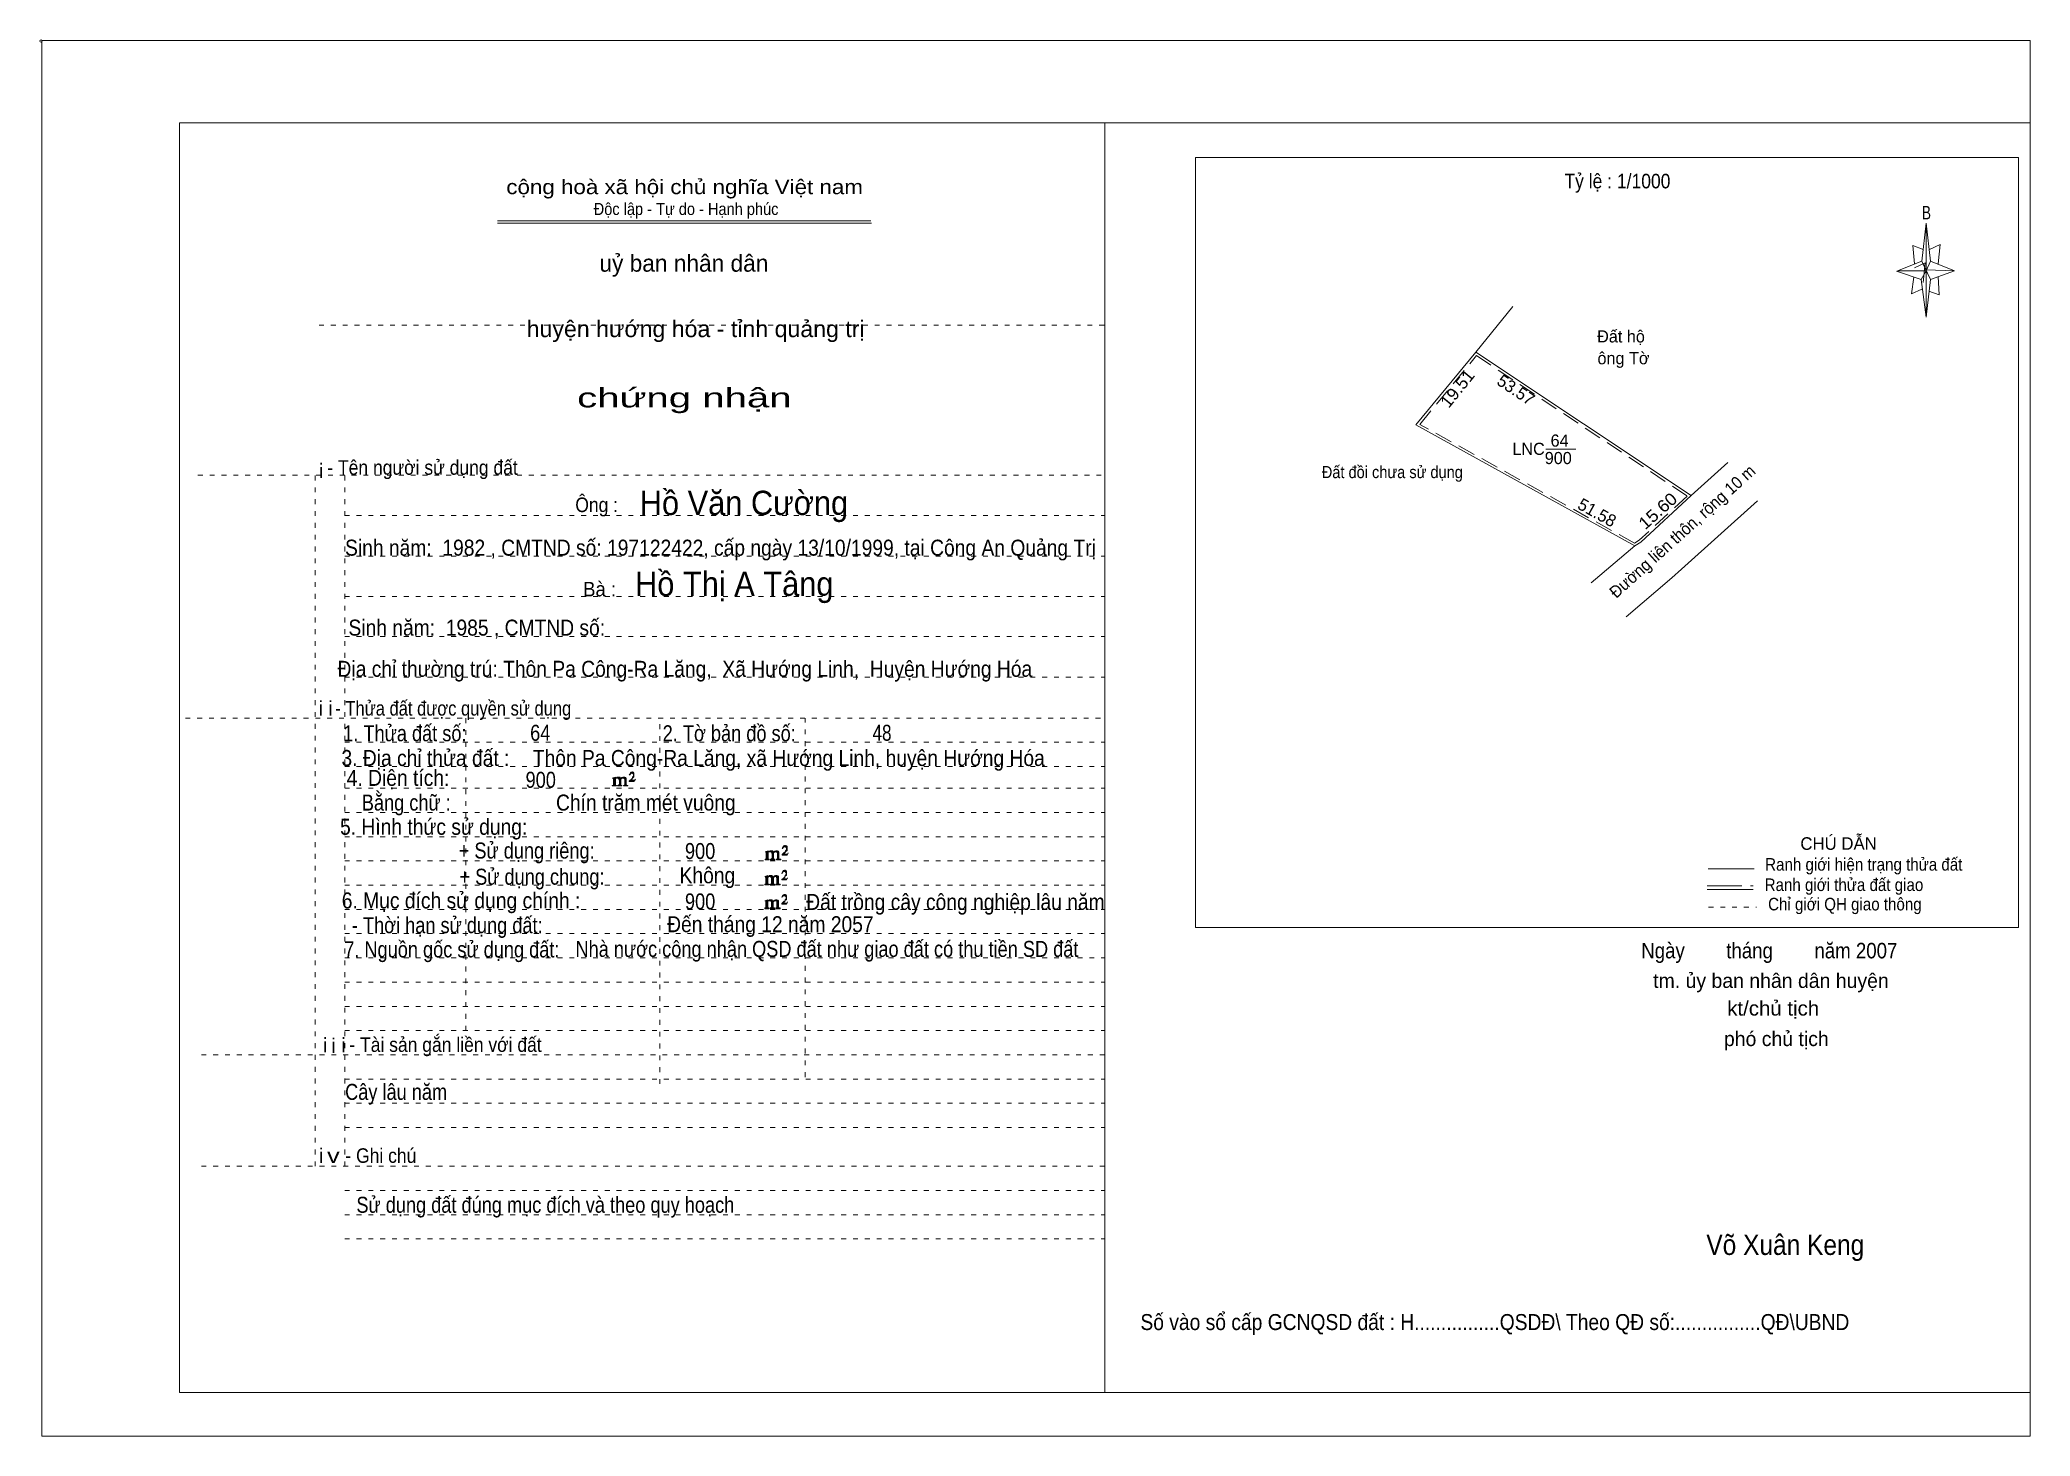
# Model space of a CAD drawing. Header units: centimetres. Extents: x -1.6 to 39.5, y -3.3 to 25.5.
import ezdxf
from ezdxf.enums import TextEntityAlignment as Align

# ---------------------------------------------------------------- set-up
doc = ezdxf.new("R2010")
doc.units = ezdxf.units.CM
doc.header["$LTSCALE"] = 0.12
for name, pattern in [('DOTTED', [1.5, 0.3, -1.2]), ('LONG_DASHED', [7.5, 6, -1.5]), ('MEDIUM_DASHED', [4.5, 3, -1.5])]:
    doc.linetypes.add(name, pattern=pattern)
for name, color, linetype, lineweight in [('1', 7, 'DOTTED', 13), ('10', 7, 'Continuous', 13), ('13', 7, 'Continuous', 13), ('4', 7, 'Continuous', 13), ('5', 7, 'Continuous', 13), ('50', 7, 'Continuous', 13)]:
    doc.layers.add(name, color=color, linetype=linetype, lineweight=lineweight)
doc.layers.add('30', color=7, linetype='Continuous')

msp = doc.modelspace()

# ---------------------------------------------------------------- hatches: boundary and pattern name
at = {"layer": '50'}
for points in [[(10.27, 10.13), (10.27, 10.12), (10.27, 10.11), (10.25, 10.11), (10.24, 10.11), (10.24, 10.1), (10.33, 10.1), (10.33, 10.11), (10.32, 10.11), (10.31, 10.11), (10.31, 10.12), (10.31, 10.13), (10.31, 10.24), (10.31, 10.25), (10.32, 10.26), (10.34, 10.26), (10.35, 10.26), (10.36, 10.26), (10.37, 10.25), (10.39, 10.22), (10.39, 10.13), (10.37, 10.12), (10.37, 10.11), (10.36, 10.11), (10.35, 10.11), (10.35, 10.1), (10.44, 10.1), (10.44, 10.11), (10.43, 10.11), (10.42, 10.11), (10.42, 10.12), (10.42, 10.13), (10.42, 10.24), (10.44, 10.26), (10.45, 10.26), (10.46, 10.26), (10.49, 10.26), (10.49, 10.25), (10.5, 10.24), (10.5, 10.22), (10.5, 10.13), (10.5, 10.12), (10.49, 10.11), (10.49, 10.11), (10.47, 10.11), (10.47, 10.1), (10.56, 10.1), (10.56, 10.11), (10.55, 10.11), (10.54, 10.11), (10.53, 10.12), (10.53, 10.13), (10.53, 10.2), (10.53, 10.25), (10.53, 10.26), (10.52, 10.27), (10.5, 10.28), (10.47, 10.28), (10.46, 10.28), (10.44, 10.27), (10.41, 10.25), (10.41, 10.26), (10.4, 10.28), (10.39, 10.28), (10.37, 10.28), (10.35, 10.28), (10.34, 10.28), (10.32, 10.26), (10.31, 10.26), (10.31, 10.25), (10.31, 10.25), (10.31, 10.26), (10.31, 10.28), (10.24, 10.26), (10.24, 10.26), (10.25, 10.26), (10.27, 10.25), (10.27, 10.24), (10.27, 10.23)], [(10.69, 10.19), (10.72, 10.24), (10.72, 10.24), (10.71, 10.22), (10.69, 10.22), (10.68, 10.22), (10.63, 10.22), (10.66, 10.26), (10.67, 10.27), (10.69, 10.28), (10.69, 10.3), (10.69, 10.32), (10.69, 10.34), (10.69, 10.35), (10.69, 10.37), (10.68, 10.38), (10.67, 10.38), (10.66, 10.39), (10.65, 10.39), (10.63, 10.38), (10.63, 10.38), (10.62, 10.37), (10.61, 10.35), (10.59, 10.33), (10.61, 10.33), (10.61, 10.35), (10.62, 10.35), (10.63, 10.36), (10.65, 10.36), (10.66, 10.36), (10.67, 10.35), (10.68, 10.35), (10.68, 10.32), (10.68, 10.3), (10.66, 10.28), (10.66, 10.26), (10.65, 10.25), (10.59, 10.2), (10.59, 10.19)], [(13.42, 8.61), (13.42, 8.6), (13.42, 8.59), (13.41, 8.59), (13.4, 8.59), (13.4, 8.57), (13.48, 8.57), (13.48, 8.59), (13.47, 8.59), (13.46, 8.59), (13.46, 8.6), (13.46, 8.61), (13.46, 8.72), (13.46, 8.73), (13.47, 8.74), (13.5, 8.74), (13.51, 8.74), (13.52, 8.74), (13.53, 8.73), (13.54, 8.69), (13.54, 8.61), (13.53, 8.6), (13.53, 8.59), (13.52, 8.59), (13.51, 8.59), (13.51, 8.57), (13.6, 8.57), (13.6, 8.59), (13.58, 8.59), (13.57, 8.59), (13.57, 8.6), (13.57, 8.61), (13.57, 8.72), (13.6, 8.74), (13.61, 8.74), (13.62, 8.74), (13.64, 8.74), (13.64, 8.73), (13.65, 8.72), (13.65, 8.69), (13.65, 8.61), (13.65, 8.6), (13.64, 8.59), (13.64, 8.59), (13.63, 8.59), (13.63, 8.57), (13.72, 8.57), (13.72, 8.59), (13.7, 8.59), (13.69, 8.59), (13.68, 8.6), (13.68, 8.61), (13.68, 8.68), (13.68, 8.73), (13.68, 8.74), (13.67, 8.75), (13.65, 8.76), (13.63, 8.76), (13.62, 8.76), (13.6, 8.75), (13.56, 8.73), (13.56, 8.74), (13.55, 8.76), (13.54, 8.76), (13.53, 8.76), (13.51, 8.76), (13.5, 8.76), (13.47, 8.74), (13.46, 8.74), (13.46, 8.73), (13.46, 8.73), (13.46, 8.74), (13.46, 8.76), (13.4, 8.74), (13.4, 8.74), (13.41, 8.74), (13.42, 8.73), (13.42, 8.72), (13.42, 8.71)], [(13.85, 8.67), (13.87, 8.72), (13.87, 8.72), (13.86, 8.69), (13.85, 8.69), (13.84, 8.69), (13.78, 8.69), (13.82, 8.74), (13.83, 8.75), (13.85, 8.76), (13.85, 8.78), (13.85, 8.79), (13.85, 8.82), (13.85, 8.83), (13.85, 8.85), (13.84, 8.86), (13.83, 8.86), (13.82, 8.87), (13.8, 8.87), (13.78, 8.86), (13.78, 8.86), (13.77, 8.85), (13.76, 8.83), (13.75, 8.81), (13.76, 8.81), (13.76, 8.83), (13.77, 8.83), (13.78, 8.84), (13.8, 8.84), (13.82, 8.84), (13.83, 8.83), (13.84, 8.83), (13.84, 8.79), (13.84, 8.78), (13.82, 8.76), (13.82, 8.74), (13.8, 8.73), (13.75, 8.68), (13.75, 8.67)], [(13.41, 8.09), (13.41, 8.08), (13.41, 8.07), (13.4, 8.07), (13.39, 8.07), (13.39, 8.06), (13.48, 8.06), (13.48, 8.07), (13.47, 8.07), (13.45, 8.07), (13.45, 8.08), (13.45, 8.09), (13.45, 8.2), (13.45, 8.21), (13.47, 8.23), (13.49, 8.23), (13.5, 8.23), (13.51, 8.23), (13.52, 8.21), (13.53, 8.18), (13.53, 8.09), (13.52, 8.08), (13.52, 8.07), (13.51, 8.07), (13.5, 8.07), (13.5, 8.06), (13.59, 8.06), (13.59, 8.07), (13.58, 8.07), (13.57, 8.07), (13.57, 8.08), (13.57, 8.09), (13.57, 8.2), (13.59, 8.23), (13.6, 8.23), (13.61, 8.23), (13.63, 8.23), (13.63, 8.21), (13.64, 8.2), (13.64, 8.18), (13.64, 8.09), (13.64, 8.08), (13.63, 8.07), (13.63, 8.07), (13.62, 8.07), (13.62, 8.06), (13.71, 8.06), (13.71, 8.07), (13.7, 8.07), (13.69, 8.07), (13.67, 8.08), (13.67, 8.09), (13.67, 8.17), (13.67, 8.21), (13.67, 8.23), (13.66, 8.24), (13.64, 8.25), (13.62, 8.25), (13.61, 8.25), (13.59, 8.24), (13.55, 8.21), (13.55, 8.23), (13.54, 8.25), (13.53, 8.25), (13.52, 8.25), (13.5, 8.25), (13.49, 8.25), (13.47, 8.23), (13.45, 8.23), (13.45, 8.21), (13.45, 8.21), (13.45, 8.23), (13.45, 8.25), (13.39, 8.23), (13.39, 8.23), (13.4, 8.23), (13.41, 8.21), (13.41, 8.2), (13.41, 8.19)], [(13.84, 8.16), (13.86, 8.2), (13.86, 8.2), (13.85, 8.18), (13.84, 8.18), (13.83, 8.18), (13.77, 8.18), (13.81, 8.23), (13.82, 8.24), (13.84, 8.25), (13.84, 8.27), (13.84, 8.28), (13.84, 8.3), (13.84, 8.31), (13.84, 8.34), (13.83, 8.35), (13.82, 8.35), (13.81, 8.36), (13.8, 8.36), (13.77, 8.35), (13.77, 8.35), (13.76, 8.34), (13.75, 8.31), (13.74, 8.29), (13.75, 8.29), (13.75, 8.31), (13.76, 8.31), (13.77, 8.33), (13.8, 8.33), (13.81, 8.33), (13.82, 8.31), (13.83, 8.31), (13.83, 8.28), (13.83, 8.27), (13.81, 8.25), (13.81, 8.23), (13.8, 8.21), (13.74, 8.17), (13.74, 8.16)], [(13.84, 7.66), (13.86, 7.71), (13.86, 7.71), (13.85, 7.68), (13.84, 7.68), (13.83, 7.68), (13.77, 7.68), (13.81, 7.73), (13.82, 7.74), (13.84, 7.75), (13.84, 7.77), (13.84, 7.78), (13.84, 7.81), (13.84, 7.82), (13.84, 7.84), (13.83, 7.85), (13.82, 7.85), (13.81, 7.86), (13.79, 7.86), (13.77, 7.85), (13.77, 7.85), (13.76, 7.84), (13.75, 7.82), (13.74, 7.8), (13.75, 7.8), (13.75, 7.82), (13.76, 7.82), (13.77, 7.83), (13.79, 7.83), (13.81, 7.83), (13.82, 7.82), (13.83, 7.82), (13.83, 7.78), (13.83, 7.77), (13.81, 7.75), (13.81, 7.73), (13.79, 7.72), (13.74, 7.67), (13.74, 7.66)], [(13.41, 7.6), (13.41, 7.59), (13.41, 7.58), (13.4, 7.58), (13.39, 7.58), (13.39, 7.56), (13.47, 7.56), (13.47, 7.58), (13.46, 7.58), (13.45, 7.58), (13.45, 7.59), (13.45, 7.6), (13.45, 7.71), (13.45, 7.72), (13.46, 7.73), (13.49, 7.73), (13.5, 7.73), (13.51, 7.73), (13.52, 7.72), (13.53, 7.68), (13.53, 7.6), (13.52, 7.59), (13.52, 7.58), (13.51, 7.58), (13.5, 7.58), (13.5, 7.56), (13.59, 7.56), (13.59, 7.58), (13.57, 7.58), (13.56, 7.58), (13.56, 7.59), (13.56, 7.6), (13.56, 7.71), (13.59, 7.73), (13.6, 7.73), (13.61, 7.73), (13.63, 7.73), (13.63, 7.72), (13.64, 7.71), (13.64, 7.68), (13.64, 7.6), (13.64, 7.59), (13.63, 7.58), (13.63, 7.58), (13.62, 7.58), (13.62, 7.56), (13.71, 7.56), (13.71, 7.58), (13.69, 7.58), (13.68, 7.58), (13.67, 7.59), (13.67, 7.6), (13.67, 7.67), (13.67, 7.72), (13.67, 7.73), (13.66, 7.74), (13.64, 7.75), (13.62, 7.75), (13.61, 7.75), (13.59, 7.74), (13.55, 7.72), (13.55, 7.73), (13.54, 7.75), (13.53, 7.75), (13.52, 7.75), (13.5, 7.75), (13.49, 7.75), (13.46, 7.73), (13.45, 7.73), (13.45, 7.72), (13.45, 7.72), (13.45, 7.73), (13.45, 7.75), (13.39, 7.73), (13.39, 7.73), (13.4, 7.73), (13.41, 7.72), (13.41, 7.71), (13.41, 7.7)]]:
    msp.add_hatch(color=256, dxfattribs=at).paths.add_polyline_path(points)

# ---------------------------------------------------------------- linework, layer by layer
at = {"layer": '1', "linetype": 'Continuous'}
for p, q in [((1.31, -2.42), (1.31, 23.78)), ((1.31, 23.78), (39.51, 23.78)), ((20.41, -2.42), (20.41, 23.78)), ((39.51, -2.42), (39.51, 23.78)), ((7.87, 21.76), (15.58, 21.76)), ((7.87, 21.71), (15.59, 21.71)), ((37.26, 20.55), (36.75, 20.72)), ((1.31, -2.42), (39.51, -2.42))]:
    msp.add_line(p, q, dxfattribs=at)
at = {"layer": '1'}
for p, q in [((4.19, 19.61), (20.41, 19.61)), ((1.69, 16.51), (20.41, 16.51)), ((4.11, 2.25), (4.11, 16.51)), ((4.72, 2.25), (4.72, 16.51)), ((4.72, 15.68), (20.41, 15.68)), ((4.72, 14.84), (20.41, 14.84)), ((4.72, 14.01), (20.41, 14.01)), ((4.72, 13.18), (20.41, 13.18)), ((4.72, 12.34), (20.41, 12.34)), ((1.43, 11.5), (20.41, 11.5)), ((7.22, 5.05), (7.22, 11.5)), ((11.22, 3.95), (11.22, 11.5)), ((14.22, 4.09), (14.22, 11.5)), ((4.72, 11), (20.41, 11)), ((4.72, 10.5), (20.41, 10.5)), ((4.72, 10.05), (20.41, 10.05)), ((4.72, 9.55), (20.41, 9.55)), ((4.72, 9.05), (20.41, 9.05)), ((4.72, 8.55), (20.41, 8.55)), ((4.72, 8.05), (20.41, 8.05)), ((4.72, 7.55), (20.41, 7.55)), ((4.72, 7.05), (20.41, 7.05)), ((4.72, 6.55), (20.41, 6.55)), ((4.72, 6.05), (20.41, 6.05)), ((4.72, 5.55), (20.41, 5.55)), ((4.72, 5.05), (20.41, 5.05)), ((1.76, 4.55), (20.41, 4.55)), ((4.72, 4.05), (20.41, 4.05)), ((4.72, 3.55), (20.41, 3.55)), ((4.72, 3.05), (20.41, 3.05)), ((1.76, 2.25), (20.41, 2.25)), ((4.72, 1.75), (20.41, 1.75)), ((4.72, 1.25), (20.41, 1.25)), ((4.72, 0.75), (20.41, 0.75))]:
    msp.add_line(p, q, dxfattribs=at)
at = {"layer": '1', "linetype": 'Continuous'}
msp.add_lwpolyline([(-1.53, -3.32), (39.51, -3.32), (39.51, 25.48), (-1.53, 25.48)], close=True, dxfattribs=at)
msp.add_lwpolyline([(37.27, 20.35), (37.06, 20.25), (37.11, 20.6)], dxfattribs=at)
at = {"layer": '10'}
for p, q in [((28.83, 19.99), (28.07, 19.05)), ((28.07, 19.05), (32.51, 16.09)), ((33.27, 16.77), (32.51, 16.09)), ((33.88, 15.98), (32.31, 14.57)), ((31.35, 15.05), (30.45, 14.29))]:
    msp.add_line(p, q, dxfattribs=at)
for points in [[(31.35, 15.05), (26.83, 17.55), (28.07, 19.05)], [(32.51, 16.09), (31.47, 15.13), (31.35, 15.05)], [(31.17, 13.59), (32.11, 14.39), (32.31, 14.57)]]:
    msp.add_lwpolyline(points, dxfattribs=at)
at = {"layer": '10', "linetype": 'MEDIUM_DASHED'}
for points in [[(31.34, 15.11), (26.91, 17.56), (28.08, 18.98), (32.43, 16.08)], [(32.43, 16.08), (31.44, 15.17), (31.34, 15.11)]]:
    msp.add_lwpolyline(points, dxfattribs=at)
at = {"layer": '13'}
msp.add_line((29.51, 17.05), (30.13, 17.05), dxfattribs=at)
at = {"layer": '4'}
for p, q in [((32.86, 8.39), (33.81, 8.39)), ((32.84, 7.96), (33.79, 7.96))]:
    msp.add_line(p, q, dxfattribs=at)
at = {"layer": '4', "linetype": 'LONG_DASHED'}
msp.add_line((32.84, 8.04), (33.79, 8.04), dxfattribs=at)
at = {"layer": '4', "linetype": 'DOTTED'}
msp.add_line((32.87, 7.6), (33.86, 7.6), dxfattribs=at)
at = {"layer": '4'}
msp.add_lwpolyline([(22.28, 23.07), (39.27, 23.07), (39.27, 7.18), (22.28, 7.18)], close=True, dxfattribs=at)
msp.add_circle((-1.55, 25.47), 0.025, dxfattribs=at)
at = {"layer": '5'}
for p, q in [((37.27, 20.93), (37.36, 21.71)), ((37.45, 20.55), (37.36, 19.77)), ((37.45, 20.93), (37.95, 20.73)), ((37.61, 20.61), (37.63, 20.23)), ((37.63, 20.23), (37.42, 20.31))]:
    msp.add_line(p, q, dxfattribs=at)
for points in [[(37.36, 21.71), (37.45, 20.93), (37.36, 20.73)], [(37.36, 20.73), (36.77, 20.73), (37.27, 20.93), (37.45, 20.55), (37.95, 20.73), (37.36, 20.75)], [(37.36, 20.73), (37.36, 19.77), (37.26, 20.55)]]:
    msp.add_lwpolyline(points, close=True, dxfattribs=at)
for points in [[(37.3, 21.17), (37.09, 21.25), (37.12, 20.87)], [(37.43, 21.17), (37.65, 21.27), (37.61, 20.87)], [(37.36, 20.73), (37.27, 20.93), (36.77, 20.73)], [(37.12, 20.79), (37.34, 20.89), (37.3, 20.49)], [(37.36, 20.73), (37.45, 20.55), (37.95, 20.73)]]:
    msp.add_lwpolyline(points, dxfattribs=at)
at = {"layer": '50'}
for points in [[(10.27, 10.13), (10.27, 10.12), (10.27, 10.11), (10.25, 10.11), (10.24, 10.11), (10.24, 10.1), (10.33, 10.1), (10.33, 10.11), (10.32, 10.11), (10.31, 10.11), (10.31, 10.12), (10.31, 10.13), (10.31, 10.24), (10.31, 10.25), (10.32, 10.26), (10.34, 10.26), (10.35, 10.26), (10.36, 10.26), (10.37, 10.25), (10.39, 10.22), (10.39, 10.13), (10.37, 10.12), (10.37, 10.11), (10.36, 10.11), (10.35, 10.11), (10.35, 10.1), (10.44, 10.1), (10.44, 10.11), (10.43, 10.11), (10.42, 10.11), (10.42, 10.12), (10.42, 10.13), (10.42, 10.24), (10.44, 10.26), (10.45, 10.26), (10.46, 10.26), (10.49, 10.26), (10.49, 10.25), (10.5, 10.24), (10.5, 10.22), (10.5, 10.13), (10.5, 10.12), (10.49, 10.11), (10.49, 10.11), (10.47, 10.11), (10.47, 10.1), (10.56, 10.1), (10.56, 10.11), (10.55, 10.11), (10.54, 10.11), (10.53, 10.12), (10.53, 10.13), (10.53, 10.2), (10.53, 10.25), (10.53, 10.26), (10.52, 10.27), (10.5, 10.28), (10.47, 10.28), (10.46, 10.28), (10.44, 10.27), (10.41, 10.25), (10.41, 10.26), (10.4, 10.28), (10.39, 10.28), (10.37, 10.28), (10.35, 10.28), (10.34, 10.28), (10.32, 10.26), (10.31, 10.26), (10.31, 10.25), (10.31, 10.25), (10.31, 10.26), (10.31, 10.28), (10.24, 10.26), (10.24, 10.26), (10.25, 10.26), (10.27, 10.25), (10.27, 10.24), (10.27, 10.23)], [(10.69, 10.19), (10.72, 10.24), (10.72, 10.24), (10.71, 10.22), (10.69, 10.22), (10.68, 10.22), (10.63, 10.22), (10.66, 10.26), (10.67, 10.27), (10.69, 10.28), (10.69, 10.3), (10.69, 10.32), (10.69, 10.34), (10.69, 10.35), (10.69, 10.37), (10.68, 10.38), (10.67, 10.38), (10.66, 10.39), (10.65, 10.39), (10.63, 10.38), (10.63, 10.38), (10.62, 10.37), (10.61, 10.35), (10.59, 10.33), (10.61, 10.33), (10.61, 10.35), (10.62, 10.35), (10.63, 10.36), (10.65, 10.36), (10.66, 10.36), (10.67, 10.35), (10.68, 10.35), (10.68, 10.32), (10.68, 10.3), (10.66, 10.28), (10.66, 10.26), (10.65, 10.25), (10.59, 10.2), (10.59, 10.19)], [(13.42, 8.61), (13.42, 8.6), (13.42, 8.59), (13.41, 8.59), (13.4, 8.59), (13.4, 8.57), (13.48, 8.57), (13.48, 8.59), (13.47, 8.59), (13.46, 8.59), (13.46, 8.6), (13.46, 8.61), (13.46, 8.72), (13.46, 8.73), (13.47, 8.74), (13.5, 8.74), (13.51, 8.74), (13.52, 8.74), (13.53, 8.73), (13.54, 8.69), (13.54, 8.61), (13.53, 8.6), (13.53, 8.59), (13.52, 8.59), (13.51, 8.59), (13.51, 8.57), (13.6, 8.57), (13.6, 8.59), (13.58, 8.59), (13.57, 8.59), (13.57, 8.6), (13.57, 8.61), (13.57, 8.72), (13.6, 8.74), (13.61, 8.74), (13.62, 8.74), (13.64, 8.74), (13.64, 8.73), (13.65, 8.72), (13.65, 8.69), (13.65, 8.61), (13.65, 8.6), (13.64, 8.59), (13.64, 8.59), (13.63, 8.59), (13.63, 8.57), (13.72, 8.57), (13.72, 8.59), (13.7, 8.59), (13.69, 8.59), (13.68, 8.6), (13.68, 8.61), (13.68, 8.68), (13.68, 8.73), (13.68, 8.74), (13.67, 8.75), (13.65, 8.76), (13.63, 8.76), (13.62, 8.76), (13.6, 8.75), (13.56, 8.73), (13.56, 8.74), (13.55, 8.76), (13.54, 8.76), (13.53, 8.76), (13.51, 8.76), (13.5, 8.76), (13.47, 8.74), (13.46, 8.74), (13.46, 8.73), (13.46, 8.73), (13.46, 8.74), (13.46, 8.76), (13.4, 8.74), (13.4, 8.74), (13.41, 8.74), (13.42, 8.73), (13.42, 8.72), (13.42, 8.71)], [(13.85, 8.67), (13.87, 8.72), (13.87, 8.72), (13.86, 8.69), (13.85, 8.69), (13.84, 8.69), (13.78, 8.69), (13.82, 8.74), (13.83, 8.75), (13.85, 8.76), (13.85, 8.78), (13.85, 8.79), (13.85, 8.82), (13.85, 8.83), (13.85, 8.85), (13.84, 8.86), (13.83, 8.86), (13.82, 8.87), (13.8, 8.87), (13.78, 8.86), (13.78, 8.86), (13.77, 8.85), (13.76, 8.83), (13.75, 8.81), (13.76, 8.81), (13.76, 8.83), (13.77, 8.83), (13.78, 8.84), (13.8, 8.84), (13.82, 8.84), (13.83, 8.83), (13.84, 8.83), (13.84, 8.79), (13.84, 8.78), (13.82, 8.76), (13.82, 8.74), (13.8, 8.73), (13.75, 8.68), (13.75, 8.67)], [(13.41, 8.09), (13.41, 8.08), (13.41, 8.07), (13.4, 8.07), (13.39, 8.07), (13.39, 8.06), (13.48, 8.06), (13.48, 8.07), (13.47, 8.07), (13.45, 8.07), (13.45, 8.08), (13.45, 8.09), (13.45, 8.2), (13.45, 8.21), (13.47, 8.23), (13.49, 8.23), (13.5, 8.23), (13.51, 8.23), (13.52, 8.21), (13.53, 8.18), (13.53, 8.09), (13.52, 8.08), (13.52, 8.07), (13.51, 8.07), (13.5, 8.07), (13.5, 8.06), (13.59, 8.06), (13.59, 8.07), (13.58, 8.07), (13.57, 8.07), (13.57, 8.08), (13.57, 8.09), (13.57, 8.2), (13.59, 8.23), (13.6, 8.23), (13.61, 8.23), (13.63, 8.23), (13.63, 8.21), (13.64, 8.2), (13.64, 8.18), (13.64, 8.09), (13.64, 8.08), (13.63, 8.07), (13.63, 8.07), (13.62, 8.07), (13.62, 8.06), (13.71, 8.06), (13.71, 8.07), (13.7, 8.07), (13.69, 8.07), (13.67, 8.08), (13.67, 8.09), (13.67, 8.17), (13.67, 8.21), (13.67, 8.23), (13.66, 8.24), (13.64, 8.25), (13.62, 8.25), (13.61, 8.25), (13.59, 8.24), (13.55, 8.21), (13.55, 8.23), (13.54, 8.25), (13.53, 8.25), (13.52, 8.25), (13.5, 8.25), (13.49, 8.25), (13.47, 8.23), (13.45, 8.23), (13.45, 8.21), (13.45, 8.21), (13.45, 8.23), (13.45, 8.25), (13.39, 8.23), (13.39, 8.23), (13.4, 8.23), (13.41, 8.21), (13.41, 8.2), (13.41, 8.19)], [(13.84, 8.16), (13.86, 8.2), (13.86, 8.2), (13.85, 8.18), (13.84, 8.18), (13.83, 8.18), (13.77, 8.18), (13.81, 8.23), (13.82, 8.24), (13.84, 8.25), (13.84, 8.27), (13.84, 8.28), (13.84, 8.3), (13.84, 8.31), (13.84, 8.34), (13.83, 8.35), (13.82, 8.35), (13.81, 8.36), (13.8, 8.36), (13.77, 8.35), (13.77, 8.35), (13.76, 8.34), (13.75, 8.31), (13.74, 8.29), (13.75, 8.29), (13.75, 8.31), (13.76, 8.31), (13.77, 8.33), (13.8, 8.33), (13.81, 8.33), (13.82, 8.31), (13.83, 8.31), (13.83, 8.28), (13.83, 8.27), (13.81, 8.25), (13.81, 8.23), (13.8, 8.21), (13.74, 8.17), (13.74, 8.16)], [(13.84, 7.66), (13.86, 7.71), (13.86, 7.71), (13.85, 7.68), (13.84, 7.68), (13.83, 7.68), (13.77, 7.68), (13.81, 7.73), (13.82, 7.74), (13.84, 7.75), (13.84, 7.77), (13.84, 7.78), (13.84, 7.81), (13.84, 7.82), (13.84, 7.84), (13.83, 7.85), (13.82, 7.85), (13.81, 7.86), (13.79, 7.86), (13.77, 7.85), (13.77, 7.85), (13.76, 7.84), (13.75, 7.82), (13.74, 7.8), (13.75, 7.8), (13.75, 7.82), (13.76, 7.82), (13.77, 7.83), (13.79, 7.83), (13.81, 7.83), (13.82, 7.82), (13.83, 7.82), (13.83, 7.78), (13.83, 7.77), (13.81, 7.75), (13.81, 7.73), (13.79, 7.72), (13.74, 7.67), (13.74, 7.66)], [(13.41, 7.6), (13.41, 7.59), (13.41, 7.58), (13.4, 7.58), (13.39, 7.58), (13.39, 7.56), (13.47, 7.56), (13.47, 7.58), (13.46, 7.58), (13.45, 7.58), (13.45, 7.59), (13.45, 7.6), (13.45, 7.71), (13.45, 7.72), (13.46, 7.73), (13.49, 7.73), (13.5, 7.73), (13.51, 7.73), (13.52, 7.72), (13.53, 7.68), (13.53, 7.6), (13.52, 7.59), (13.52, 7.58), (13.51, 7.58), (13.5, 7.58), (13.5, 7.56), (13.59, 7.56), (13.59, 7.58), (13.57, 7.58), (13.56, 7.58), (13.56, 7.59), (13.56, 7.6), (13.56, 7.71), (13.59, 7.73), (13.6, 7.73), (13.61, 7.73), (13.63, 7.73), (13.63, 7.72), (13.64, 7.71), (13.64, 7.68), (13.64, 7.6), (13.64, 7.59), (13.63, 7.58), (13.63, 7.58), (13.62, 7.58), (13.62, 7.56), (13.71, 7.56), (13.71, 7.58), (13.69, 7.58), (13.68, 7.58), (13.67, 7.59), (13.67, 7.6), (13.67, 7.67), (13.67, 7.72), (13.67, 7.73), (13.66, 7.74), (13.64, 7.75), (13.62, 7.75), (13.61, 7.75), (13.59, 7.74), (13.55, 7.72), (13.55, 7.73), (13.54, 7.75), (13.53, 7.75), (13.52, 7.75), (13.5, 7.75), (13.49, 7.75), (13.46, 7.73), (13.45, 7.73), (13.45, 7.72), (13.45, 7.72), (13.45, 7.73), (13.45, 7.75), (13.39, 7.73), (13.39, 7.73), (13.4, 7.73), (13.41, 7.72), (13.41, 7.71), (13.41, 7.7)]]:
    msp.add_lwpolyline(points, close=True, dxfattribs=at)

# ---------------------------------------------------------------- texts
at = {"layer": '1'}
for s, height, width, p in [('cộng hoà xã hội chủ nghĩa Việt nam', 0.3, 1.15, (11.735, 22.31)), ('Độc lập - Tự do - Hạnh phúc', 0.25, 0.9, (11.765, 21.88)), ('chứng nhận', 0.4, 1.55, (11.73, 17.91)), ('- Tên người sử dụng đất', 0.3, 0.9, (6.325, 16.52)), ('- Thửa đất được quyền sử dụng', 0.3, 0.85, (6.96, 11.55)), ('- Tài sản gắn liền với đất ', 0.3, 0.9, (6.85, 4.61)), ('v', 0.3, 1.3, (4.485, 2.32)), ('- Ghi chú', 0.3, 0.9, (5.465, 2.32))]:
    msp.add_text(s, height=height, dxfattribs=dict(at, width=width)).set_placement(p, align=Align.CENTER)
for s, height, p in [('uỷ ban nhân dân', 0.35, (11.72, 20.71)), ('i', 0.3, (4.235, 16.45)), ('i', 0.3, (4.225, 11.55)), ('i', 0.3, (4.425, 11.55)), ('i', 0.3, (4.315, 4.6)), ('i', 0.3, (4.485, 4.59)), ('i', 0.3, (4.695, 4.6)), ('i', 0.3, (4.235, 2.32))]:
    msp.add_text(s, height=height, dxfattribs=at).set_placement(p, align=Align.CENTER)
at = {"layer": '10'}
for s, height, width, p in [('Tỷ lệ : 1/1000', 0.3, 0.9, (30.99, 22.43)), ('Đất đồi chưa sử dụng ', 0.25, 0.9, (26.385, 16.45)), ('Hồ Văn Cường', 0.5, 0.95, (12.96, 15.69)), ('Hồ Thị A Tâng', 0.5, 0.95, (12.76, 14.02)), ('Võ Xuân Keng', 0.42, 0.9, (34.455, 0.42))]:
    msp.add_text(s, height=height, dxfattribs=dict(at, width=width)).set_placement(p, align=Align.CENTER)
for s, p in [('Đất hộ ', (31.11, 19.25)), ('ông Tờ', (31.115, 18.8))]:
    msp.add_text(s, height=0.25, dxfattribs=at).set_placement(p, align=Align.CENTER)
for s, p in [('64', (29.61, 17.1)), ('900', (29.49, 16.74))]:
    msp.add_text(s, height=0.25, dxfattribs=at).set_placement(p)
msp.add_text('LNC', height=0.25, dxfattribs=at).set_placement((29.49, 16.93), align=Align.RIGHT)
at = {"layer": '10', "width": 0.95}
msp.add_text('Đường liên thôn, rộng 10 m ', height=0.25, rotation=41.927, dxfattribs=at).set_placement((32.447, 15.288), align=Align.CENTER)
at = {"layer": '30'}
for s, rotation, width, p in [('19.51', 51.097, 1.05, (27.784, 18.221)), ('15.60', 41.888, 1.1, (31.907, 15.68))]:
    msp.add_text(s, height=0.25, rotation=rotation, dxfattribs=dict(at, width=width)).set_placement(p, align=Align.CENTER)
for s, rotation, p in [('53.57', 326.289, (28.826, 18.166)), ('51.58', 331.085, (30.51, 15.63))]:
    msp.add_text(s, height=0.25, rotation=rotation, dxfattribs=at).set_placement(p, align=Align.CENTER)
at = {"layer": '4'}
msp.add_text('CHÚ DẪN', height=0.2591, dxfattribs=at).set_placement((35.555, 8.78), align=Align.CENTER)
at = {"layer": '4', "width": 0.9}
for s, p in [('Ranh giới hiện trạng thửa đất', (36.075, 8.35)), ('Ranh giới thửa đất giao ', (35.71, 7.93)), ('Chỉ giới QH giao thông', (35.685, 7.53))]:
    msp.add_text(s, height=0.2591, dxfattribs=at).set_placement(p, align=Align.CENTER)
at = {"layer": '5', "width": 0.75}
msp.add_text('B', height=0.276, dxfattribs=at).set_placement((37.37, 21.79), align=Align.CENTER)
at = {"layer": '50'}
for s, height, width, p in [('  huyện hướng hóa - tỉnh quảng trị', 0.34, 1.05, (11.83, 19.36)), ('Ông :', 0.3, 0.9, (9.92, 15.75)), ('Sinh năm:  1982 , CMTND số: 197122422, cấp ngày 13/10/1999, tại Công An Quảng Trị', 0.33, 0.9, (12.475, 14.85)), ('Bà :', 0.3, 0.95, (9.98, 14.01)), ('Sinh năm:  1985 , CMTND số: ', 0.33, 0.9, (7.5, 13.2)), ('Địa chỉ thường trú: Thôn Pa Công-Ra Lăng,  Xã Hướng Linh,  Huyện Hướng Hóa', 0.33, 0.9, (11.74, 12.35)), ('1. Thửa đất số:  ', 0.33, 0.85, (6.065, 11.02)), ('64', 0.33, 0.85, (8.755, 11.03)), ('2. Tờ bản đồ số:  ', 0.33, 0.85, (12.76, 11.02)), ('48', 0.33, 0.8, (15.81, 11.03)), ('3. Địa chỉ thửa đất : ', 0.33, 0.9, (6.44, 10.51)), ('Thôn Pa Công-Ra Lăng, xã Hướng Linh, huyện Hướng Hóa', 0.33, 0.9, (13.885, 10.51)), ('4. Diện tích: ', 0.33, 0.9, (5.875, 10.1)), ('900', 0.33, 0.85, (8.765, 10.06)), ('Bằng chữ :', 0.33, 0.85, (5.99, 9.59)), ('Chín trăm mét vuông', 0.33, 0.9, (10.935, 9.59)), ('5. Hình thức sử dụng:', 0.33, 0.9, (6.555, 9.09)), ('+ Sử dụng riêng:', 0.33, 0.85, (8.475, 8.6)), ('900', 0.33, 0.85, (12.055, 8.59)), ('+ Sử dụng chung:', 0.33, 0.85, (8.585, 8.06)), ('Không', 0.33, 0.9, (12.205, 8.09)), ('6. Mục đích sử dụng chính :', 0.33, 0.9, (7.12, 7.57)), ('900', 0.33, 0.85, (12.055, 7.55)), ('Đất trồng cây công nghiệp lâu năm', 0.33, 0.9, (17.325, 7.54)), ('- Thời hạn sử dụng đất:', 0.33, 0.85, (6.835, 7.06)), ('Đến tháng 12 năm 2057', 0.33, 0.9, (13.505, 7.08)), ('7. Nguồn gốc sử dụng đất:', 0.33, 0.85, (6.93, 6.56)), ('Nhà nước công nhận QSD đất như giao đất có thu tiền SD đất ', 0.33, 0.85, (14.725, 6.57)), ('Ngày        tháng        năm 2007', 0.32, 0.9, (34.125, 6.54)), ('kt/chủ tịch', 0.3, 1.05, (34.205, 5.36)), ('Cây lâu năm', 0.33, 0.85, (5.78, 3.62)), ('Sử dụng đất đúng mục đích và theo quy hoạch', 0.33, 0.85, (8.86, 1.29)), ('Số vào sổ cấp GCNQSD đất : H................QSDĐ\\ Theo QĐ số:................QĐ\\UBND', 0.33, 0.9, (28.46, -1.13))]:
    msp.add_text(s, height=height, dxfattribs=dict(at, width=width)).set_placement(p, align=Align.CENTER)
for s, p in [('tm. ủy ban nhân dân huyện ', (34.215, 5.93)), ('phó chủ tịch', (34.27, 4.73))]:
    msp.add_text(s, height=0.3, dxfattribs=at).set_placement(p, align=Align.CENTER)

doc.saveas('drawing.dxf')
